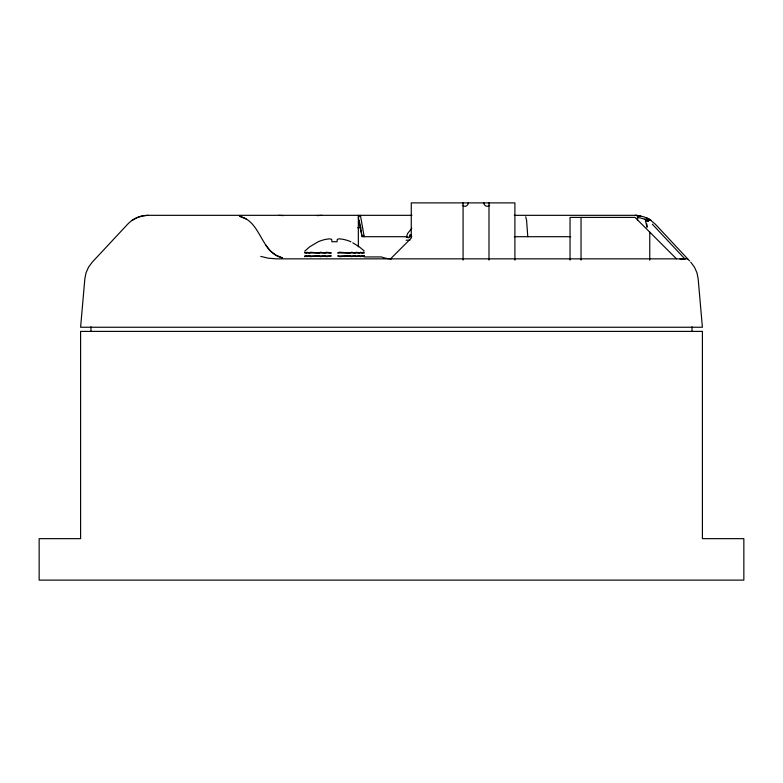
<?xml version="1.0" encoding="UTF-8"?>
<svg xmlns="http://www.w3.org/2000/svg" width="783" height="783" viewBox="0 0 783 783"><rect width="100%" height="100%" fill="white"/><g stroke="black" fill="none" stroke-linecap="round" stroke-linejoin="round"><path stroke-width="1.17" d="M637.538 220.463L637.538 215.452L634.905 215.325L514.294 215.325M350.823 241.771L350.853 241.712A41.245 41.019 0 0 0 343.629 239.441A41.225 37.878 -74.6 0 0 339.186 238.854A41.225 15.689 -83.5 0 0 337.277 239.441L337.033 241.771A40.99 35.499 0 0 0 331.953 241.771L331.708 239.441A41.225 15.689 83.5 0 0 329.8 238.854A41.225 37.878 74.6 0 0 325.356 239.441A41.245 41.019 0 0 0 318.172 241.771L309.774 246.762L304.959 250.951M390.551 258.85L411.271 238.12L411.271 202.885L514.901 202.885L514.901 260.103M411.789 228.284L407.571 233.579L406.367 237.288L408.912 237.768L409.91 234.685L411.046 235.213M411.966 215.325L148.095 215.325C140.411 215.364 132.904 218.614 127.639 224.222L92.247 262.168L88.567 267.12L86.052 272.758L84.838 278.817L80.6 327.245L702.4 327.245L698.162 278.817L696.948 272.758L694.433 267.12L690.753 262.168M131.945 220.454L136.937 217.645L142.398 215.912L148.095 215.325M646.836 224.046L647.071 227.266L645.466 220.826L650.193 219.876L655.361 224.222L689.588 260.925M317.252 215.609L321.744 215.325M364.066 236.055L361.971 236.084L358.34 217.4L360.415 215.325L364.193 236.701M645.466 220.826L646.601 220.826M357.684 227.765L361.12 227.765M407.258 236.701L362.079 236.701L359.28 220.826M409.362 236.701L411.809 236.701M514.353 236.701L570.67 236.701M406.093 240.195L409.93 240.195M364.398 256.932L381.37 256.932A27.982 27.982 0 0 0 391.569 258.85M687.66 258.85L276.546 258.85L268.481 258.233L260.768 256.413M278.865 215.325L283.348 215.609M648.236 221.139L644.605 219.279A25.908 25.908 0 0 0 637.538 217.527M246.322 219.074L239.578 216.274C261.522 221.481 260.455 252.762 282.526 257.901L275.782 255.101L269.988 250.658L265.535 244.864M646.455 220.111L644.605 219.279L650.193 219.876L644.135 216.891L637.538 215.452L637.538 218.731M648.187 221.06L645.231 219.543L648.001 221.109M352.81 242.799L359.26 246.792L364.212 250.951M652.356 224.212L685.105 259.153M676.492 258.85L635.033 217.4L570.044 217.4L570.044 260.073M525.716 216.783L526.597 220.463L527.781 236.701M692.035 326.785L692.035 331.395M649.763 232.13L649.763 260.132M581.035 217.4L581.035 260.073M488.993 202.885L488.993 260.103M463.086 202.885L463.086 260.103M358.34 215.325L358.34 246.88M90.965 326.785L90.965 331.395M468.263 202.885A3.455 3.455 0 0 1 462.371 205.332M489.718 205.332A3.455 3.455 0 0 1 483.825 202.885M304.773 252.224L304.626 252.987L331.307 252.987L326.354 252.224L325.062 252.987L320.237 252.224L319.229 252.987L310.264 252.224L309.794 252.987L306.877 252.224L306.603 252.987L304.773 252.224M363.332 252.224L362.392 252.987L360.571 252.224L359.201 252.987L356.588 252.224L354.924 252.987L351.577 252.224L349.766 252.987L339.421 252.224L337.688 252.987L364.359 252.987L363.332 252.224M364.359 255.914L363.332 256.677L362.392 255.914L360.571 256.677L359.201 255.914L356.588 256.677L354.924 255.914L351.577 256.677L349.766 255.914L339.421 256.677L337.688 255.914L364.359 255.914M306.603 255.914L304.773 256.677L304.626 255.914L331.307 255.914L326.354 256.677L325.062 255.914L320.237 256.677L319.229 255.914L310.264 256.677L309.794 255.914L306.877 256.677L306.603 255.914M682.14 258.85L680.026 259.085L684.313 259.085L682.14 258.85M702.4 331.395L80.6 331.395L80.6 538.655L39.15 538.655L39.15 580.115L743.85 580.115L743.85 538.655L702.4 538.655L702.4 331.395M635.356 215.364L640.602 215.912L635.356 215.364M649.244 219.279L646.063 217.645L651.055 220.454L649.244 219.279"/></g></svg>
